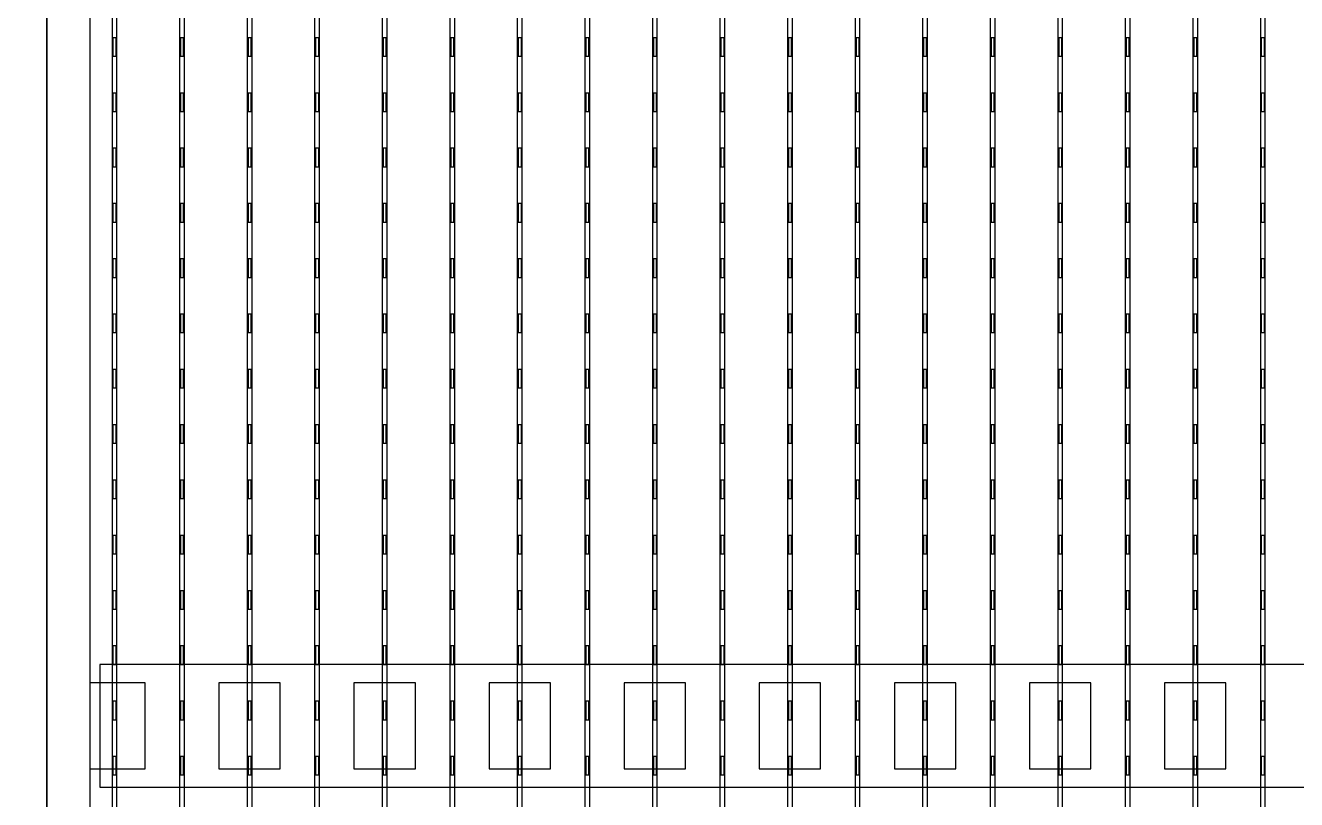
# Model space of a CAD drawing. Header units: millimetres. Extents: x -18 to 142, y -7 to 153.
# Drawn here: x 61.99 to 72.34, y 6.1 to 12.4 of the extents above; entities that cross this region are included whole.
import ezdxf

# ---------------------------------------------------------------- set-up
doc = ezdxf.new("R2010")
doc.units = ezdxf.units.MM
for name, color, linetype in [('BUSBARS', 3, 'Continuous'), ('CELLS', 5, 'Continuous'), ('CONTACT_PADS', 2, 'Continuous'), ('DICING', 4, 'Continuous'), ('FINGERS', 1, 'Continuous'), ('INSULATION', 2, 'Continuous')]:
    doc.layers.add(name, color=color, linetype=linetype)

msp = doc.modelspace()

# ---------------------------------------------------------------- linework, layer by layer
at = {"layer": 'BUSBARS'}
msp.add_lwpolyline([(82.64, 6.2), (82.64, 7.2), (62.6, 7.2), (62.6, 6.2), (82.64, 6.2)], close=True, dxfattribs=at)
at = {"layer": 'CELLS'}
for points in [[(62.17, -0.5), (62.17, 20.4), (41.27, 20.4), (41.27, -0.5), (62.17, -0.5)], [(83.07, -0.5), (83.07, 20.4), (62.17, 20.4), (62.17, -0.5), (83.07, -0.5)]]:
    msp.add_lwpolyline(points, close=True, dxfattribs=at)
at = {"layer": 'CONTACT_PADS'}
for points in [[(62.733, 12.15), (62.733, 12.3), (62.708, 12.3), (62.708, 12.15), (62.733, 12.15)], [(63.283, 12.15), (63.283, 12.3), (63.258, 12.3), (63.258, 12.15), (63.283, 12.15)], [(63.833, 12.15), (63.833, 12.3), (63.808, 12.3), (63.808, 12.15), (63.833, 12.15)], [(64.383, 12.15), (64.383, 12.3), (64.358, 12.3), (64.358, 12.15), (64.383, 12.15)], [(64.933, 12.15), (64.933, 12.3), (64.908, 12.3), (64.908, 12.15), (64.933, 12.15)], [(65.483, 12.15), (65.483, 12.3), (65.458, 12.3), (65.458, 12.15), (65.483, 12.15)], [(66.033, 12.15), (66.033, 12.3), (66.008, 12.3), (66.008, 12.15), (66.033, 12.15)], [(66.583, 12.15), (66.583, 12.3), (66.558, 12.3), (66.558, 12.15), (66.583, 12.15)], [(67.133, 12.15), (67.133, 12.3), (67.108, 12.3), (67.108, 12.15), (67.133, 12.15)], [(67.683, 12.15), (67.683, 12.3), (67.658, 12.3), (67.658, 12.15), (67.683, 12.15)], [(68.233, 12.15), (68.233, 12.3), (68.208, 12.3), (68.208, 12.15), (68.233, 12.15)], [(68.783, 12.15), (68.783, 12.3), (68.758, 12.3), (68.758, 12.15), (68.783, 12.15)], [(69.333, 12.15), (69.333, 12.3), (69.308, 12.3), (69.308, 12.15), (69.333, 12.15)], [(69.883, 12.15), (69.883, 12.3), (69.858, 12.3), (69.858, 12.15), (69.883, 12.15)], [(70.433, 12.15), (70.433, 12.3), (70.408, 12.3), (70.408, 12.15), (70.433, 12.15)], [(70.983, 12.15), (70.983, 12.3), (70.958, 12.3), (70.958, 12.15), (70.983, 12.15)], [(71.533, 12.15), (71.533, 12.3), (71.508, 12.3), (71.508, 12.15), (71.533, 12.15)], [(72.083, 12.15), (72.083, 12.3), (72.058, 12.3), (72.058, 12.15), (72.083, 12.15)], [(62.733, 11.7), (62.733, 11.85), (62.708, 11.85), (62.708, 11.7), (62.733, 11.7)], [(63.283, 11.7), (63.283, 11.85), (63.258, 11.85), (63.258, 11.7), (63.283, 11.7)], [(63.833, 11.7), (63.833, 11.85), (63.808, 11.85), (63.808, 11.7), (63.833, 11.7)], [(64.383, 11.7), (64.383, 11.85), (64.358, 11.85), (64.358, 11.7), (64.383, 11.7)], [(64.933, 11.7), (64.933, 11.85), (64.908, 11.85), (64.908, 11.7), (64.933, 11.7)], [(65.483, 11.7), (65.483, 11.85), (65.458, 11.85), (65.458, 11.7), (65.483, 11.7)], [(66.033, 11.7), (66.033, 11.85), (66.008, 11.85), (66.008, 11.7), (66.033, 11.7)], [(66.583, 11.7), (66.583, 11.85), (66.558, 11.85), (66.558, 11.7), (66.583, 11.7)], [(67.133, 11.7), (67.133, 11.85), (67.108, 11.85), (67.108, 11.7), (67.133, 11.7)], [(67.683, 11.7), (67.683, 11.85), (67.658, 11.85), (67.658, 11.7), (67.683, 11.7)], [(68.233, 11.7), (68.233, 11.85), (68.208, 11.85), (68.208, 11.7), (68.233, 11.7)], [(68.783, 11.7), (68.783, 11.85), (68.758, 11.85), (68.758, 11.7), (68.783, 11.7)], [(69.333, 11.7), (69.333, 11.85), (69.308, 11.85), (69.308, 11.7), (69.333, 11.7)], [(69.883, 11.7), (69.883, 11.85), (69.858, 11.85), (69.858, 11.7), (69.883, 11.7)], [(70.433, 11.7), (70.433, 11.85), (70.408, 11.85), (70.408, 11.7), (70.433, 11.7)], [(70.983, 11.7), (70.983, 11.85), (70.958, 11.85), (70.958, 11.7), (70.983, 11.7)], [(71.533, 11.7), (71.533, 11.85), (71.508, 11.85), (71.508, 11.7), (71.533, 11.7)], [(72.083, 11.7), (72.083, 11.85), (72.058, 11.85), (72.058, 11.7), (72.083, 11.7)], [(62.733, 11.25), (62.733, 11.4), (62.708, 11.4), (62.708, 11.25), (62.733, 11.25)], [(63.283, 11.25), (63.283, 11.4), (63.258, 11.4), (63.258, 11.25), (63.283, 11.25)], [(63.833, 11.25), (63.833, 11.4), (63.808, 11.4), (63.808, 11.25), (63.833, 11.25)], [(64.383, 11.25), (64.383, 11.4), (64.358, 11.4), (64.358, 11.25), (64.383, 11.25)], [(64.933, 11.25), (64.933, 11.4), (64.908, 11.4), (64.908, 11.25), (64.933, 11.25)], [(65.483, 11.25), (65.483, 11.4), (65.458, 11.4), (65.458, 11.25), (65.483, 11.25)], [(66.033, 11.25), (66.033, 11.4), (66.008, 11.4), (66.008, 11.25), (66.033, 11.25)], [(66.583, 11.25), (66.583, 11.4), (66.558, 11.4), (66.558, 11.25), (66.583, 11.25)], [(67.133, 11.25), (67.133, 11.4), (67.108, 11.4), (67.108, 11.25), (67.133, 11.25)], [(67.683, 11.25), (67.683, 11.4), (67.658, 11.4), (67.658, 11.25), (67.683, 11.25)], [(68.233, 11.25), (68.233, 11.4), (68.208, 11.4), (68.208, 11.25), (68.233, 11.25)], [(68.783, 11.25), (68.783, 11.4), (68.758, 11.4), (68.758, 11.25), (68.783, 11.25)], [(69.333, 11.25), (69.333, 11.4), (69.308, 11.4), (69.308, 11.25), (69.333, 11.25)], [(69.883, 11.25), (69.883, 11.4), (69.858, 11.4), (69.858, 11.25), (69.883, 11.25)], [(70.433, 11.25), (70.433, 11.4), (70.408, 11.4), (70.408, 11.25), (70.433, 11.25)], [(70.983, 11.25), (70.983, 11.4), (70.958, 11.4), (70.958, 11.25), (70.983, 11.25)], [(71.533, 11.25), (71.533, 11.4), (71.508, 11.4), (71.508, 11.25), (71.533, 11.25)], [(72.083, 11.25), (72.083, 11.4), (72.058, 11.4), (72.058, 11.25), (72.083, 11.25)], [(62.733, 10.8), (62.733, 10.95), (62.708, 10.95), (62.708, 10.8), (62.733, 10.8)], [(63.283, 10.8), (63.283, 10.95), (63.258, 10.95), (63.258, 10.8), (63.283, 10.8)], [(63.833, 10.8), (63.833, 10.95), (63.808, 10.95), (63.808, 10.8), (63.833, 10.8)], [(64.383, 10.8), (64.383, 10.95), (64.358, 10.95), (64.358, 10.8), (64.383, 10.8)], [(64.933, 10.8), (64.933, 10.95), (64.908, 10.95), (64.908, 10.8), (64.933, 10.8)], [(65.483, 10.8), (65.483, 10.95), (65.458, 10.95), (65.458, 10.8), (65.483, 10.8)], [(66.033, 10.8), (66.033, 10.95), (66.008, 10.95), (66.008, 10.8), (66.033, 10.8)], [(66.583, 10.8), (66.583, 10.95), (66.558, 10.95), (66.558, 10.8), (66.583, 10.8)], [(67.133, 10.8), (67.133, 10.95), (67.108, 10.95), (67.108, 10.8), (67.133, 10.8)], [(67.683, 10.8), (67.683, 10.95), (67.658, 10.95), (67.658, 10.8), (67.683, 10.8)], [(68.233, 10.8), (68.233, 10.95), (68.208, 10.95), (68.208, 10.8), (68.233, 10.8)], [(68.783, 10.8), (68.783, 10.95), (68.758, 10.95), (68.758, 10.8), (68.783, 10.8)], [(69.333, 10.8), (69.333, 10.95), (69.308, 10.95), (69.308, 10.8), (69.333, 10.8)], [(69.883, 10.8), (69.883, 10.95), (69.858, 10.95), (69.858, 10.8), (69.883, 10.8)], [(70.433, 10.8), (70.433, 10.95), (70.408, 10.95), (70.408, 10.8), (70.433, 10.8)], [(70.983, 10.8), (70.983, 10.95), (70.958, 10.95), (70.958, 10.8), (70.983, 10.8)], [(71.533, 10.8), (71.533, 10.95), (71.508, 10.95), (71.508, 10.8), (71.533, 10.8)], [(72.083, 10.8), (72.083, 10.95), (72.058, 10.95), (72.058, 10.8), (72.083, 10.8)], [(62.733, 10.35), (62.733, 10.5), (62.708, 10.5), (62.708, 10.35), (62.733, 10.35)], [(63.283, 10.35), (63.283, 10.5), (63.258, 10.5), (63.258, 10.35), (63.283, 10.35)], [(63.833, 10.35), (63.833, 10.5), (63.808, 10.5), (63.808, 10.35), (63.833, 10.35)], [(64.383, 10.35), (64.383, 10.5), (64.358, 10.5), (64.358, 10.35), (64.383, 10.35)], [(64.933, 10.35), (64.933, 10.5), (64.908, 10.5), (64.908, 10.35), (64.933, 10.35)], [(65.483, 10.35), (65.483, 10.5), (65.458, 10.5), (65.458, 10.35), (65.483, 10.35)], [(66.033, 10.35), (66.033, 10.5), (66.008, 10.5), (66.008, 10.35), (66.033, 10.35)], [(66.583, 10.35), (66.583, 10.5), (66.558, 10.5), (66.558, 10.35), (66.583, 10.35)], [(67.133, 10.35), (67.133, 10.5), (67.108, 10.5), (67.108, 10.35), (67.133, 10.35)], [(67.683, 10.35), (67.683, 10.5), (67.658, 10.5), (67.658, 10.35), (67.683, 10.35)], [(68.233, 10.35), (68.233, 10.5), (68.208, 10.5), (68.208, 10.35), (68.233, 10.35)], [(68.783, 10.35), (68.783, 10.5), (68.758, 10.5), (68.758, 10.35), (68.783, 10.35)], [(69.333, 10.35), (69.333, 10.5), (69.308, 10.5), (69.308, 10.35), (69.333, 10.35)], [(69.883, 10.35), (69.883, 10.5), (69.858, 10.5), (69.858, 10.35), (69.883, 10.35)], [(70.433, 10.35), (70.433, 10.5), (70.408, 10.5), (70.408, 10.35), (70.433, 10.35)], [(70.983, 10.35), (70.983, 10.5), (70.958, 10.5), (70.958, 10.35), (70.983, 10.35)], [(71.533, 10.35), (71.533, 10.5), (71.508, 10.5), (71.508, 10.35), (71.533, 10.35)], [(72.083, 10.35), (72.083, 10.5), (72.058, 10.5), (72.058, 10.35), (72.083, 10.35)], [(62.733, 9.9), (62.733, 10.05), (62.708, 10.05), (62.708, 9.9), (62.733, 9.9)], [(63.283, 9.9), (63.283, 10.05), (63.258, 10.05), (63.258, 9.9), (63.283, 9.9)], [(63.833, 9.9), (63.833, 10.05), (63.808, 10.05), (63.808, 9.9), (63.833, 9.9)], [(64.383, 9.9), (64.383, 10.05), (64.358, 10.05), (64.358, 9.9), (64.383, 9.9)], [(64.933, 9.9), (64.933, 10.05), (64.908, 10.05), (64.908, 9.9), (64.933, 9.9)], [(65.483, 9.9), (65.483, 10.05), (65.458, 10.05), (65.458, 9.9), (65.483, 9.9)], [(66.033, 9.9), (66.033, 10.05), (66.008, 10.05), (66.008, 9.9), (66.033, 9.9)], [(66.583, 9.9), (66.583, 10.05), (66.558, 10.05), (66.558, 9.9), (66.583, 9.9)], [(67.133, 9.9), (67.133, 10.05), (67.108, 10.05), (67.108, 9.9), (67.133, 9.9)], [(67.683, 9.9), (67.683, 10.05), (67.658, 10.05), (67.658, 9.9), (67.683, 9.9)], [(68.233, 9.9), (68.233, 10.05), (68.208, 10.05), (68.208, 9.9), (68.233, 9.9)], [(68.783, 9.9), (68.783, 10.05), (68.758, 10.05), (68.758, 9.9), (68.783, 9.9)], [(69.333, 9.9), (69.333, 10.05), (69.308, 10.05), (69.308, 9.9), (69.333, 9.9)], [(69.883, 9.9), (69.883, 10.05), (69.858, 10.05), (69.858, 9.9), (69.883, 9.9)], [(70.433, 9.9), (70.433, 10.05), (70.408, 10.05), (70.408, 9.9), (70.433, 9.9)], [(70.983, 9.9), (70.983, 10.05), (70.958, 10.05), (70.958, 9.9), (70.983, 9.9)], [(71.533, 9.9), (71.533, 10.05), (71.508, 10.05), (71.508, 9.9), (71.533, 9.9)], [(72.083, 9.9), (72.083, 10.05), (72.058, 10.05), (72.058, 9.9), (72.083, 9.9)], [(62.733, 9.45), (62.733, 9.6), (62.708, 9.6), (62.708, 9.45), (62.733, 9.45)], [(63.283, 9.45), (63.283, 9.6), (63.258, 9.6), (63.258, 9.45), (63.283, 9.45)], [(63.833, 9.45), (63.833, 9.6), (63.808, 9.6), (63.808, 9.45), (63.833, 9.45)], [(64.383, 9.45), (64.383, 9.6), (64.358, 9.6), (64.358, 9.45), (64.383, 9.45)], [(64.933, 9.45), (64.933, 9.6), (64.908, 9.6), (64.908, 9.45), (64.933, 9.45)], [(65.483, 9.45), (65.483, 9.6), (65.458, 9.6), (65.458, 9.45), (65.483, 9.45)], [(66.033, 9.45), (66.033, 9.6), (66.008, 9.6), (66.008, 9.45), (66.033, 9.45)], [(66.583, 9.45), (66.583, 9.6), (66.558, 9.6), (66.558, 9.45), (66.583, 9.45)], [(67.133, 9.45), (67.133, 9.6), (67.108, 9.6), (67.108, 9.45), (67.133, 9.45)], [(67.683, 9.45), (67.683, 9.6), (67.658, 9.6), (67.658, 9.45), (67.683, 9.45)], [(68.233, 9.45), (68.233, 9.6), (68.208, 9.6), (68.208, 9.45), (68.233, 9.45)], [(68.783, 9.45), (68.783, 9.6), (68.758, 9.6), (68.758, 9.45), (68.783, 9.45)], [(69.333, 9.45), (69.333, 9.6), (69.308, 9.6), (69.308, 9.45), (69.333, 9.45)], [(69.883, 9.45), (69.883, 9.6), (69.858, 9.6), (69.858, 9.45), (69.883, 9.45)], [(70.433, 9.45), (70.433, 9.6), (70.408, 9.6), (70.408, 9.45), (70.433, 9.45)], [(70.983, 9.45), (70.983, 9.6), (70.958, 9.6), (70.958, 9.45), (70.983, 9.45)], [(71.533, 9.45), (71.533, 9.6), (71.508, 9.6), (71.508, 9.45), (71.533, 9.45)], [(72.083, 9.45), (72.083, 9.6), (72.058, 9.6), (72.058, 9.45), (72.083, 9.45)], [(62.733, 9), (62.733, 9.15), (62.708, 9.15), (62.708, 9), (62.733, 9)], [(63.283, 9), (63.283, 9.15), (63.258, 9.15), (63.258, 9), (63.283, 9)], [(63.833, 9), (63.833, 9.15), (63.808, 9.15), (63.808, 9), (63.833, 9)], [(64.383, 9), (64.383, 9.15), (64.358, 9.15), (64.358, 9), (64.383, 9)], [(64.933, 9), (64.933, 9.15), (64.908, 9.15), (64.908, 9), (64.933, 9)], [(65.483, 9), (65.483, 9.15), (65.458, 9.15), (65.458, 9), (65.483, 9)], [(66.033, 9), (66.033, 9.15), (66.008, 9.15), (66.008, 9), (66.033, 9)], [(66.583, 9), (66.583, 9.15), (66.558, 9.15), (66.558, 9), (66.583, 9)], [(67.133, 9), (67.133, 9.15), (67.108, 9.15), (67.108, 9), (67.133, 9)], [(67.683, 9), (67.683, 9.15), (67.658, 9.15), (67.658, 9), (67.683, 9)], [(68.233, 9), (68.233, 9.15), (68.208, 9.15), (68.208, 9), (68.233, 9)], [(68.783, 9), (68.783, 9.15), (68.758, 9.15), (68.758, 9), (68.783, 9)], [(69.333, 9), (69.333, 9.15), (69.308, 9.15), (69.308, 9), (69.333, 9)], [(69.883, 9), (69.883, 9.15), (69.858, 9.15), (69.858, 9), (69.883, 9)], [(70.433, 9), (70.433, 9.15), (70.408, 9.15), (70.408, 9), (70.433, 9)], [(70.983, 9), (70.983, 9.15), (70.958, 9.15), (70.958, 9), (70.983, 9)], [(71.533, 9), (71.533, 9.15), (71.508, 9.15), (71.508, 9), (71.533, 9)], [(72.083, 9), (72.083, 9.15), (72.058, 9.15), (72.058, 9), (72.083, 9)], [(62.733, 8.55), (62.733, 8.7), (62.708, 8.7), (62.708, 8.55), (62.733, 8.55)], [(63.283, 8.55), (63.283, 8.7), (63.258, 8.7), (63.258, 8.55), (63.283, 8.55)], [(63.833, 8.55), (63.833, 8.7), (63.808, 8.7), (63.808, 8.55), (63.833, 8.55)], [(64.383, 8.55), (64.383, 8.7), (64.358, 8.7), (64.358, 8.55), (64.383, 8.55)], [(64.933, 8.55), (64.933, 8.7), (64.908, 8.7), (64.908, 8.55), (64.933, 8.55)], [(65.483, 8.55), (65.483, 8.7), (65.458, 8.7), (65.458, 8.55), (65.483, 8.55)], [(66.033, 8.55), (66.033, 8.7), (66.008, 8.7), (66.008, 8.55), (66.033, 8.55)], [(66.583, 8.55), (66.583, 8.7), (66.558, 8.7), (66.558, 8.55), (66.583, 8.55)], [(67.133, 8.55), (67.133, 8.7), (67.108, 8.7), (67.108, 8.55), (67.133, 8.55)], [(67.683, 8.55), (67.683, 8.7), (67.658, 8.7), (67.658, 8.55), (67.683, 8.55)], [(68.233, 8.55), (68.233, 8.7), (68.208, 8.7), (68.208, 8.55), (68.233, 8.55)], [(68.783, 8.55), (68.783, 8.7), (68.758, 8.7), (68.758, 8.55), (68.783, 8.55)], [(69.333, 8.55), (69.333, 8.7), (69.308, 8.7), (69.308, 8.55), (69.333, 8.55)], [(69.883, 8.55), (69.883, 8.7), (69.858, 8.7), (69.858, 8.55), (69.883, 8.55)], [(70.433, 8.55), (70.433, 8.7), (70.408, 8.7), (70.408, 8.55), (70.433, 8.55)], [(70.983, 8.55), (70.983, 8.7), (70.958, 8.7), (70.958, 8.55), (70.983, 8.55)], [(71.533, 8.55), (71.533, 8.7), (71.508, 8.7), (71.508, 8.55), (71.533, 8.55)], [(72.083, 8.55), (72.083, 8.7), (72.058, 8.7), (72.058, 8.55), (72.083, 8.55)], [(62.733, 8.1), (62.733, 8.25), (62.708, 8.25), (62.708, 8.1), (62.733, 8.1)], [(63.283, 8.1), (63.283, 8.25), (63.258, 8.25), (63.258, 8.1), (63.283, 8.1)], [(63.833, 8.1), (63.833, 8.25), (63.808, 8.25), (63.808, 8.1), (63.833, 8.1)], [(64.383, 8.1), (64.383, 8.25), (64.358, 8.25), (64.358, 8.1), (64.383, 8.1)], [(64.933, 8.1), (64.933, 8.25), (64.908, 8.25), (64.908, 8.1), (64.933, 8.1)], [(65.483, 8.1), (65.483, 8.25), (65.458, 8.25), (65.458, 8.1), (65.483, 8.1)], [(66.033, 8.1), (66.033, 8.25), (66.008, 8.25), (66.008, 8.1), (66.033, 8.1)], [(66.583, 8.1), (66.583, 8.25), (66.558, 8.25), (66.558, 8.1), (66.583, 8.1)], [(67.133, 8.1), (67.133, 8.25), (67.108, 8.25), (67.108, 8.1), (67.133, 8.1)], [(67.683, 8.1), (67.683, 8.25), (67.658, 8.25), (67.658, 8.1), (67.683, 8.1)], [(68.233, 8.1), (68.233, 8.25), (68.208, 8.25), (68.208, 8.1), (68.233, 8.1)], [(68.783, 8.1), (68.783, 8.25), (68.758, 8.25), (68.758, 8.1), (68.783, 8.1)], [(69.333, 8.1), (69.333, 8.25), (69.308, 8.25), (69.308, 8.1), (69.333, 8.1)], [(69.883, 8.1), (69.883, 8.25), (69.858, 8.25), (69.858, 8.1), (69.883, 8.1)], [(70.433, 8.1), (70.433, 8.25), (70.408, 8.25), (70.408, 8.1), (70.433, 8.1)], [(70.983, 8.1), (70.983, 8.25), (70.958, 8.25), (70.958, 8.1), (70.983, 8.1)], [(71.533, 8.1), (71.533, 8.25), (71.508, 8.25), (71.508, 8.1), (71.533, 8.1)], [(72.083, 8.1), (72.083, 8.25), (72.058, 8.25), (72.058, 8.1), (72.083, 8.1)], [(62.733, 7.65), (62.733, 7.8), (62.708, 7.8), (62.708, 7.65), (62.733, 7.65)], [(63.283, 7.65), (63.283, 7.8), (63.258, 7.8), (63.258, 7.65), (63.283, 7.65)], [(63.833, 7.65), (63.833, 7.8), (63.808, 7.8), (63.808, 7.65), (63.833, 7.65)], [(64.383, 7.65), (64.383, 7.8), (64.358, 7.8), (64.358, 7.65), (64.383, 7.65)], [(64.933, 7.65), (64.933, 7.8), (64.908, 7.8), (64.908, 7.65), (64.933, 7.65)], [(65.483, 7.65), (65.483, 7.8), (65.458, 7.8), (65.458, 7.65), (65.483, 7.65)], [(66.033, 7.65), (66.033, 7.8), (66.008, 7.8), (66.008, 7.65), (66.033, 7.65)], [(66.583, 7.65), (66.583, 7.8), (66.558, 7.8), (66.558, 7.65), (66.583, 7.65)], [(67.133, 7.65), (67.133, 7.8), (67.108, 7.8), (67.108, 7.65), (67.133, 7.65)], [(67.683, 7.65), (67.683, 7.8), (67.658, 7.8), (67.658, 7.65), (67.683, 7.65)], [(68.233, 7.65), (68.233, 7.8), (68.208, 7.8), (68.208, 7.65), (68.233, 7.65)], [(68.783, 7.65), (68.783, 7.8), (68.758, 7.8), (68.758, 7.65), (68.783, 7.65)], [(69.333, 7.65), (69.333, 7.8), (69.308, 7.8), (69.308, 7.65), (69.333, 7.65)], [(69.883, 7.65), (69.883, 7.8), (69.858, 7.8), (69.858, 7.65), (69.883, 7.65)], [(70.433, 7.65), (70.433, 7.8), (70.408, 7.8), (70.408, 7.65), (70.433, 7.65)], [(70.983, 7.65), (70.983, 7.8), (70.958, 7.8), (70.958, 7.65), (70.983, 7.65)], [(71.533, 7.65), (71.533, 7.8), (71.508, 7.8), (71.508, 7.65), (71.533, 7.65)], [(72.083, 7.65), (72.083, 7.8), (72.058, 7.8), (72.058, 7.65), (72.083, 7.65)], [(62.733, 7.2), (62.733, 7.35), (62.708, 7.35), (62.708, 7.2), (62.733, 7.2)], [(63.283, 7.2), (63.283, 7.35), (63.258, 7.35), (63.258, 7.2), (63.283, 7.2)], [(63.833, 7.2), (63.833, 7.35), (63.808, 7.35), (63.808, 7.2), (63.833, 7.2)], [(64.383, 7.2), (64.383, 7.35), (64.358, 7.35), (64.358, 7.2), (64.383, 7.2)], [(64.933, 7.2), (64.933, 7.35), (64.908, 7.35), (64.908, 7.2), (64.933, 7.2)], [(65.483, 7.2), (65.483, 7.35), (65.458, 7.35), (65.458, 7.2), (65.483, 7.2)], [(66.033, 7.2), (66.033, 7.35), (66.008, 7.35), (66.008, 7.2), (66.033, 7.2)], [(66.583, 7.2), (66.583, 7.35), (66.558, 7.35), (66.558, 7.2), (66.583, 7.2)], [(67.133, 7.2), (67.133, 7.35), (67.108, 7.35), (67.108, 7.2), (67.133, 7.2)], [(67.683, 7.2), (67.683, 7.35), (67.658, 7.35), (67.658, 7.2), (67.683, 7.2)], [(68.233, 7.2), (68.233, 7.35), (68.208, 7.35), (68.208, 7.2), (68.233, 7.2)], [(68.783, 7.2), (68.783, 7.35), (68.758, 7.35), (68.758, 7.2), (68.783, 7.2)], [(69.333, 7.2), (69.333, 7.35), (69.308, 7.35), (69.308, 7.2), (69.333, 7.2)], [(69.883, 7.2), (69.883, 7.35), (69.858, 7.35), (69.858, 7.2), (69.883, 7.2)], [(70.433, 7.2), (70.433, 7.35), (70.408, 7.35), (70.408, 7.2), (70.433, 7.2)], [(70.983, 7.2), (70.983, 7.35), (70.958, 7.35), (70.958, 7.2), (70.983, 7.2)], [(71.533, 7.2), (71.533, 7.35), (71.508, 7.35), (71.508, 7.2), (71.533, 7.2)], [(72.083, 7.2), (72.083, 7.35), (72.058, 7.35), (72.058, 7.2), (72.083, 7.2)], [(62.733, 6.75), (62.733, 6.9), (62.708, 6.9), (62.708, 6.75), (62.733, 6.75)], [(63.283, 6.75), (63.283, 6.9), (63.258, 6.9), (63.258, 6.75), (63.283, 6.75)], [(63.833, 6.75), (63.833, 6.9), (63.808, 6.9), (63.808, 6.75), (63.833, 6.75)], [(64.383, 6.75), (64.383, 6.9), (64.358, 6.9), (64.358, 6.75), (64.383, 6.75)], [(64.933, 6.75), (64.933, 6.9), (64.908, 6.9), (64.908, 6.75), (64.933, 6.75)], [(65.483, 6.75), (65.483, 6.9), (65.458, 6.9), (65.458, 6.75), (65.483, 6.75)], [(66.033, 6.75), (66.033, 6.9), (66.008, 6.9), (66.008, 6.75), (66.033, 6.75)], [(66.583, 6.75), (66.583, 6.9), (66.558, 6.9), (66.558, 6.75), (66.583, 6.75)], [(67.133, 6.75), (67.133, 6.9), (67.108, 6.9), (67.108, 6.75), (67.133, 6.75)], [(67.683, 6.75), (67.683, 6.9), (67.658, 6.9), (67.658, 6.75), (67.683, 6.75)], [(68.233, 6.75), (68.233, 6.9), (68.208, 6.9), (68.208, 6.75), (68.233, 6.75)], [(68.783, 6.75), (68.783, 6.9), (68.758, 6.9), (68.758, 6.75), (68.783, 6.75)], [(69.333, 6.75), (69.333, 6.9), (69.308, 6.9), (69.308, 6.75), (69.333, 6.75)], [(69.883, 6.75), (69.883, 6.9), (69.858, 6.9), (69.858, 6.75), (69.883, 6.75)], [(70.433, 6.75), (70.433, 6.9), (70.408, 6.9), (70.408, 6.75), (70.433, 6.75)], [(70.983, 6.75), (70.983, 6.9), (70.958, 6.9), (70.958, 6.75), (70.983, 6.75)], [(71.533, 6.75), (71.533, 6.9), (71.508, 6.9), (71.508, 6.75), (71.533, 6.75)], [(72.083, 6.75), (72.083, 6.9), (72.058, 6.9), (72.058, 6.75), (72.083, 6.75)], [(62.733, 6.3), (62.733, 6.45), (62.708, 6.45), (62.708, 6.3), (62.733, 6.3)], [(63.283, 6.3), (63.283, 6.45), (63.258, 6.45), (63.258, 6.3), (63.283, 6.3)], [(63.833, 6.3), (63.833, 6.45), (63.808, 6.45), (63.808, 6.3), (63.833, 6.3)], [(64.383, 6.3), (64.383, 6.45), (64.358, 6.45), (64.358, 6.3), (64.383, 6.3)], [(64.933, 6.3), (64.933, 6.45), (64.908, 6.45), (64.908, 6.3), (64.933, 6.3)], [(65.483, 6.3), (65.483, 6.45), (65.458, 6.45), (65.458, 6.3), (65.483, 6.3)], [(66.033, 6.3), (66.033, 6.45), (66.008, 6.45), (66.008, 6.3), (66.033, 6.3)], [(66.583, 6.3), (66.583, 6.45), (66.558, 6.45), (66.558, 6.3), (66.583, 6.3)], [(67.133, 6.3), (67.133, 6.45), (67.108, 6.45), (67.108, 6.3), (67.133, 6.3)], [(67.683, 6.3), (67.683, 6.45), (67.658, 6.45), (67.658, 6.3), (67.683, 6.3)], [(68.233, 6.3), (68.233, 6.45), (68.208, 6.45), (68.208, 6.3), (68.233, 6.3)], [(68.783, 6.3), (68.783, 6.45), (68.758, 6.45), (68.758, 6.3), (68.783, 6.3)], [(69.333, 6.3), (69.333, 6.45), (69.308, 6.45), (69.308, 6.3), (69.333, 6.3)], [(69.883, 6.3), (69.883, 6.45), (69.858, 6.45), (69.858, 6.3), (69.883, 6.3)], [(70.433, 6.3), (70.433, 6.45), (70.408, 6.45), (70.408, 6.3), (70.433, 6.3)], [(70.983, 6.3), (70.983, 6.45), (70.958, 6.45), (70.958, 6.3), (70.983, 6.3)], [(71.533, 6.3), (71.533, 6.45), (71.508, 6.45), (71.508, 6.3), (71.533, 6.3)], [(72.083, 6.3), (72.083, 6.45), (72.058, 6.45), (72.058, 6.3), (72.083, 6.3)]]:
    msp.add_lwpolyline(points, close=True, dxfattribs=at)
at = {"layer": 'DICING'}
for q in [(62.17, 152.65), (62.17, 152.65), (62.17, 152.65), (62.17, 152.65), (62.17, 152.65), (62.17, 152.65), (62.17, 152.65), (62.17, 152.65), (62.17, 152.65), (62.17, 152.65), (62.17, 152.65), (62.17, 152.65), (62.17, 131.75), (62.17, 131.75), (62.17, 131.75), (62.17, 131.75), (62.17, 131.75), (62.17, 131.75), (62.17, 131.75), (62.17, 131.75), (62.17, 131.75), (62.17, 131.75), (62.17, 131.75), (62.17, 131.75), (62.17, 110.85), (62.17, 110.85), (62.17, 110.85), (62.17, 110.85), (62.17, 110.85), (62.17, 110.85), (62.17, 110.85), (62.17, 110.85), (62.17, 110.85), (62.17, 110.85), (62.17, 110.85), (62.17, 110.85), (62.17, 89.95), (62.17, 89.95), (62.17, 89.95), (62.17, 89.95), (62.17, 89.95), (62.17, 89.95), (62.17, 89.95), (62.17, 89.95), (62.17, 89.95), (62.17, 89.95), (62.17, 89.95), (62.17, 89.95), (62.17, 69.05), (62.17, 69.05), (62.17, 69.05), (62.17, 69.05), (62.17, 69.05), (62.17, 69.05), (62.17, 69.05), (62.17, 69.05), (62.17, 69.05), (62.17, 69.05), (62.17, 69.05), (62.17, 69.05), (62.17, 48.15), (62.17, 48.15), (62.17, 48.15), (62.17, 48.15), (62.17, 48.15), (62.17, 48.15), (62.17, 48.15), (62.17, 48.15), (62.17, 48.15), (62.17, 48.15), (62.17, 48.15), (62.17, 48.15), (62.17, 27.25), (62.17, 27.25), (62.17, 27.25), (62.17, 27.25), (62.17, 27.25), (62.17, 27.25), (62.17, 27.25)]:
    msp.add_line((62.17, -7.35), q, dxfattribs=at)
at = {"layer": 'FINGERS'}
for points in [[(62.74, 0), (62.74, 19.9), (62.7, 19.9), (62.7, 0), (62.74, 0)], [(63.29, 0), (63.29, 19.9), (63.25, 19.9), (63.25, 0), (63.29, 0)], [(63.84, 0), (63.84, 19.9), (63.8, 19.9), (63.8, 0), (63.84, 0)], [(64.39, 0), (64.39, 19.9), (64.35, 19.9), (64.35, 0), (64.39, 0)], [(64.94, 0), (64.94, 19.9), (64.9, 19.9), (64.9, 0), (64.94, 0)], [(65.49, 0), (65.49, 19.9), (65.45, 19.9), (65.45, 0), (65.49, 0)], [(66.04, 0), (66.04, 19.9), (66, 19.9), (66, 0), (66.04, 0)], [(66.59, 0), (66.59, 19.9), (66.55, 19.9), (66.55, 0), (66.59, 0)], [(67.14, 0), (67.14, 19.9), (67.1, 19.9), (67.1, 0), (67.14, 0)], [(67.69, 0), (67.69, 19.9), (67.65, 19.9), (67.65, 0), (67.69, 0)], [(68.24, 0), (68.24, 19.9), (68.2, 19.9), (68.2, 0), (68.24, 0)], [(68.79, 0), (68.79, 19.9), (68.75, 19.9), (68.75, 0), (68.79, 0)], [(69.34, 0), (69.34, 19.9), (69.3, 19.9), (69.3, 0), (69.34, 0)], [(69.89, 0), (69.89, 19.9), (69.85, 19.9), (69.85, 0), (69.89, 0)], [(70.44, 0), (70.44, 19.9), (70.4, 19.9), (70.4, 0), (70.44, 0)], [(70.99, 0), (70.99, 19.9), (70.95, 19.9), (70.95, 0), (70.99, 0)], [(71.54, 0), (71.54, 19.9), (71.5, 19.9), (71.5, 0), (71.54, 0)], [(72.09, 0), (72.09, 19.9), (72.05, 19.9), (72.05, 0), (72.09, 0)]]:
    msp.add_lwpolyline(points, close=True, dxfattribs=at)
at = {"layer": 'INSULATION'}
for points in [[(82.72, -0.15), (82.72, 20.05), (62.52, 20.05), (62.52, -0.15), (82.72, -0.15)], [(62.97, 6.35), (62.97, 7.05), (62.52, 7.05), (62.52, 6.35), (62.97, 6.35)], [(64.07, 6.35), (64.07, 7.05), (63.57, 7.05), (63.57, 6.35), (64.07, 6.35)], [(65.17, 6.35), (65.17, 7.05), (64.67, 7.05), (64.67, 6.35), (65.17, 6.35)], [(66.27, 6.35), (66.27, 7.05), (65.77, 7.05), (65.77, 6.35), (66.27, 6.35)], [(67.37, 6.35), (67.37, 7.05), (66.87, 7.05), (66.87, 6.35), (67.37, 6.35)], [(68.47, 6.35), (68.47, 7.05), (67.97, 7.05), (67.97, 6.35), (68.47, 6.35)], [(69.57, 6.35), (69.57, 7.05), (69.07, 7.05), (69.07, 6.35), (69.57, 6.35)], [(70.67, 6.35), (70.67, 7.05), (70.17, 7.05), (70.17, 6.35), (70.67, 6.35)], [(71.77, 6.35), (71.77, 7.05), (71.27, 7.05), (71.27, 6.35), (71.77, 6.35)]]:
    msp.add_lwpolyline(points, close=True, dxfattribs=at)

doc.saveas('drawing.dxf')
